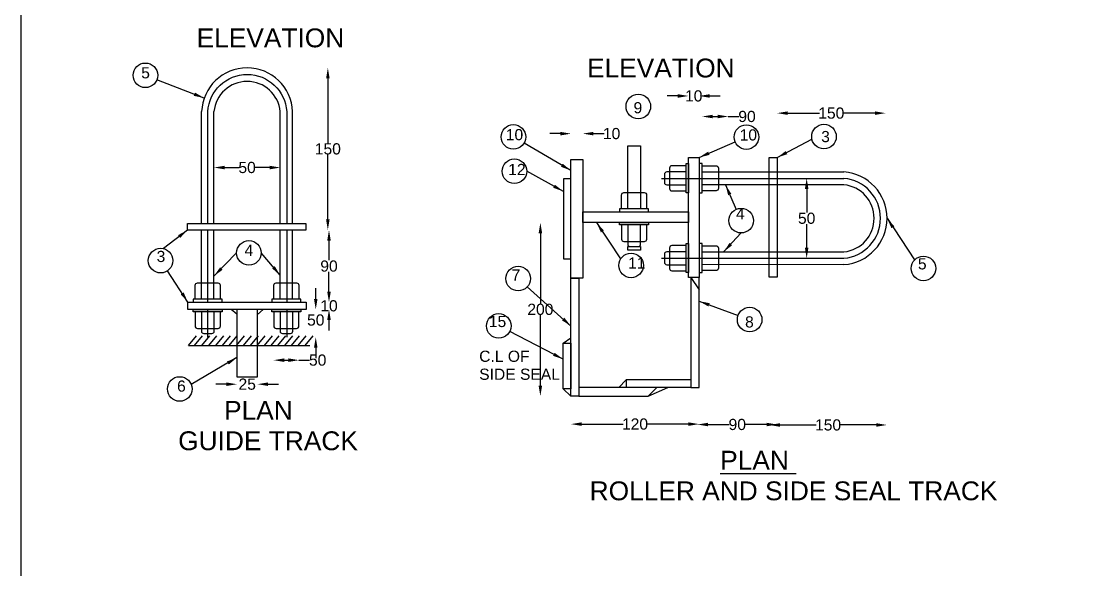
# Model space of a CAD drawing. Header units: inches. Extents: x 1509 to 4188, y -1217 to 874.
# Drawn here: x 1509 to 2404, y -688 to -222 of the extents above; entities that cross this region are included whole.
import ezdxf

# ---------------------------------------------------------------- set-up
doc = ezdxf.new("R2010")
doc.units = ezdxf.units.IN
doc.header["$MEASUREMENT"] = 0
doc.layers.add('DIMENSIONS', color=7, linetype='Continuous')
doc.layers.add('TEXT', color=1, linetype='Continuous')
doc.styles.get("Standard").update_dxf_attribs({"font": 'arial.ttf', "height": 9.5})
doc.dimstyles.get("Standard").update_dxf_attribs({"dimtxt": 11, "dimasz": 9, "dimexe": 0.18, "dimexo": 0.0625, "dimgap": 0.09, "dimtad": 0, "dimtih": 1, "dimtoh": 1, "dimdec": 4, "dimzin": 0, "dimdsep": 46, "dimtxsty": 'Standard', "dimcen": 0.09, "dimse1": 1, "dimse2": 1, "dimadec": 0, "dimazin": 0, "dimtfac": 1, "dimtdec": 4, "dimtofl": 0, "dimtmove": 0, "dimatfit": 3, "dimfxl": 1, "dimtolj": 1, "dimtzin": 0, "dimarcsym": 0})

# ---------------------------------------------------------------- blocks, each defined once
blk = doc.blocks.new('*D40')
at = {"layer": 'Defpoints', "color": 0, "transparency": 16777216}
for p in [(2176.16, -355.52), (2176.16, -423.37), (2176.16, -423.37)]:
    blk.add_point(p, dxfattribs=at)
at = {"layer": 'DIMENSIONS', "color": 0, "lineweight": -2, "transparency": 16777216}
for p, q in [((2176.16, -364.52), (2176.16, -384.51)), ((2176.16, -414.37), (2176.16, -394.39))]:
    blk.add_line(p, q, dxfattribs=at)
at = {"layer": 'DIMENSIONS', "color": 0, "transparency": 16777216}
for points in [[(2174.66, -364.52), (2177.66, -364.52), (2176.16, -355.52)], [(2174.66, -414.37), (2177.66, -414.37), (2176.16, -423.37)]]:
    blk.add_solid(points, dxfattribs=at)
at = {"layer": 'DIMENSIONS', "color": 0, "transparency": 16777216, "insert": (2176.16, -389.45), "char_height": 9.5, "attachment_point": 5}
blk.add_mtext('\\A1;50', dxfattribs=at)
blk = doc.blocks.new('*D41')
at = {"layer": 'Defpoints', "color": 0, "transparency": 16777216}
for p in [(2084.73, -285.54), (2075.63, -337.75), (2084.73, -337.75)]:
    blk.add_point(p, dxfattribs=at)
at = {"layer": 'DIMENSIONS', "color": 0, "lineweight": -2, "transparency": 16777216}
for p, q in [((2066.63, -285.54), (2057.63, -285.54)), ((2093.73, -285.54), (2102.73, -285.54))]:
    blk.add_line(p, q, dxfattribs=at)
at = {"layer": 'DIMENSIONS', "color": 0, "transparency": 16777216}
for points in [[(2066.63, -284.04), (2066.63, -287.04), (2075.63, -285.54)], [(2093.73, -284.04), (2093.73, -287.04), (2084.73, -285.54)]]:
    blk.add_solid(points, dxfattribs=at)
at = {"layer": 'DIMENSIONS', "color": 0, "transparency": 16777216, "insert": (2080.18, -285.54), "char_height": 9.5, "attachment_point": 5}
blk.add_mtext('\\A1;10', dxfattribs=at)
blk = doc.blocks.new('*D42')
at = {"layer": 'Defpoints', "color": 0, "transparency": 16777216}
for p in [(2109.58, -302.99), (2087.4, -344.86), (2109.58, -347.45)]:
    blk.add_point(p, dxfattribs=at)
at = {"layer": 'DIMENSIONS', "color": 0, "lineweight": -2, "transparency": 16777216}
for p, q in [((2096.4, -302.99), (2100.58, -302.99)), ((2109.58, -302.99), (2118.58, -302.99))]:
    blk.add_line(p, q, dxfattribs=at)
at = {"layer": 'DIMENSIONS', "color": 0, "transparency": 16777216}
for points in [[(2096.4, -301.49), (2096.4, -304.49), (2087.4, -302.99)], [(2100.58, -301.49), (2100.58, -304.49), (2109.58, -302.99)]]:
    blk.add_solid(points, dxfattribs=at)
at = {"layer": 'DIMENSIONS', "color": 0, "transparency": 16777216, "insert": (2125.46, -302.99), "char_height": 9.5, "attachment_point": 5}
blk.add_mtext('\\A1;90', dxfattribs=at)
blk = doc.blocks.new('*D43')
at = {"layer": 'Defpoints', "color": 0, "transparency": 16777216}
for p in [(2243.12, -300.13), (2151.06, -350.1), (2243.12, -379.24)]:
    blk.add_point(p, dxfattribs=at)
at = {"layer": 'DIMENSIONS', "color": 0, "lineweight": -2, "transparency": 16777216}
for p, q in [((2160.06, -300.13), (2186.97, -300.13)), ((2234.12, -300.13), (2207.21, -300.13))]:
    blk.add_line(p, q, dxfattribs=at)
at = {"layer": 'DIMENSIONS', "color": 0, "transparency": 16777216}
for points in [[(2160.06, -298.63), (2160.06, -301.63), (2151.06, -300.13)], [(2234.12, -298.63), (2234.12, -301.63), (2243.12, -300.13)]]:
    blk.add_solid(points, dxfattribs=at)
at = {"layer": 'DIMENSIONS', "color": 0, "transparency": 16777216, "insert": (2197.09, -300.13), "char_height": 9.5, "attachment_point": 5}
blk.add_mtext('\\A1;150', dxfattribs=at)
blk = doc.blocks.new('*D44')
at = {"layer": 'Defpoints', "color": 0, "transparency": 16777216}
for p in [(1985.96, -317.54), (1975.85, -339.35), (1985.96, -339.35)]:
    blk.add_point(p, dxfattribs=at)
at = {"layer": 'DIMENSIONS', "color": 0, "lineweight": -2, "transparency": 16777216}
for p, q in [((1966.85, -317.54), (1957.85, -317.54)), ((1994.96, -317.54), (2003.96, -317.54))]:
    blk.add_line(p, q, dxfattribs=at)
at = {"layer": 'DIMENSIONS', "color": 0, "transparency": 16777216}
for points in [[(1966.85, -316.04), (1966.85, -319.04), (1975.85, -317.54)], [(1994.96, -316.04), (1994.96, -319.04), (1985.96, -317.54)]]:
    blk.add_solid(points, dxfattribs=at)
at = {"layer": 'DIMENSIONS', "color": 0, "transparency": 16777216, "insert": (2010.39, -317.54), "char_height": 9.5, "attachment_point": 5}
blk.add_mtext('\\A1;10', dxfattribs=at)
blk = doc.blocks.new('*D45')
at = {"layer": 'Defpoints', "color": 0, "transparency": 16777216}
for p in [(1986.06, -393.1), (1949.85, -540.51), (1982.59, -540.51)]:
    blk.add_point(p, dxfattribs=at)
at = {"layer": 'DIMENSIONS', "color": 0, "lineweight": -2, "transparency": 16777216}
for p, q in [((1949.85, -402.1), (1949.85, -461.87)), ((1949.85, -531.51), (1949.85, -471.75))]:
    blk.add_line(p, q, dxfattribs=at)
at = {"layer": 'DIMENSIONS', "color": 0, "transparency": 16777216}
for points in [[(1948.35, -402.1), (1951.35, -402.1), (1949.85, -393.1)], [(1948.35, -531.51), (1951.35, -531.51), (1949.85, -540.51)]]:
    blk.add_solid(points, dxfattribs=at)
at = {"layer": 'DIMENSIONS', "color": 0, "transparency": 16777216, "insert": (1949.85, -466.81), "char_height": 9.5, "attachment_point": 5}
blk.add_mtext('\\A1;200', dxfattribs=at)
blk = doc.blocks.new('*D46')
at = {"layer": 'Defpoints', "color": 0, "transparency": 16777216}
for p in [(2084.73, -533.12), (1975.85, -540.51), (2084.73, -564.25)]:
    blk.add_point(p, dxfattribs=at)
at = {"layer": 'DIMENSIONS', "color": 0, "lineweight": -2, "transparency": 16777216}
for p, q in [((1984.85, -564.25), (2020.17, -564.25)), ((2075.73, -564.25), (2040.41, -564.25))]:
    blk.add_line(p, q, dxfattribs=at)
at = {"layer": 'DIMENSIONS', "color": 0, "transparency": 16777216}
for points in [[(1984.85, -562.75), (1984.85, -565.75), (1975.85, -564.25)], [(2075.73, -562.75), (2075.73, -565.75), (2084.73, -564.25)]]:
    blk.add_solid(points, dxfattribs=at)
at = {"layer": 'DIMENSIONS', "color": 0, "transparency": 16777216, "insert": (2030.29, -564.25), "char_height": 9.5, "attachment_point": 5}
blk.add_mtext('\\A1;120', dxfattribs=at)
blk = doc.blocks.new('*D47')
at = {"layer": 'Defpoints', "color": 0, "transparency": 16777216}
for p in [(2083.33, -423.37), (2151.06, -423.37), (2151.06, -564.6)]:
    blk.add_point(p, dxfattribs=at)
at = {"layer": 'DIMENSIONS', "color": 0, "lineweight": -2, "transparency": 16777216}
for p, q in [((2092.33, -564.6), (2110.32, -564.6)), ((2142.06, -564.6), (2124.07, -564.6))]:
    blk.add_line(p, q, dxfattribs=at)
at = {"layer": 'DIMENSIONS', "color": 0, "transparency": 16777216}
for points in [[(2092.33, -563.1), (2092.33, -566.1), (2083.33, -564.6)], [(2142.06, -563.1), (2142.06, -566.1), (2151.06, -564.6)]]:
    blk.add_solid(points, dxfattribs=at)
at = {"layer": 'DIMENSIONS', "color": 0, "transparency": 16777216, "insert": (2117.19, -564.6), "char_height": 9.5, "attachment_point": 5}
blk.add_mtext('\\A1;90', dxfattribs=at)
blk = doc.blocks.new('*D48')
at = {"layer": 'Defpoints', "color": 0, "transparency": 16777216}
for p in [(2244.33, -392.74), (2144.42, -423.37), (2244.33, -564.98)]:
    blk.add_point(p, dxfattribs=at)
at = {"layer": 'DIMENSIONS', "color": 0, "lineweight": -2, "transparency": 16777216}
for p, q in [((2153.42, -564.98), (2184.25, -564.98)), ((2235.33, -564.98), (2204.49, -564.98))]:
    blk.add_line(p, q, dxfattribs=at)
at = {"layer": 'DIMENSIONS', "color": 0, "transparency": 16777216}
for points in [[(2153.42, -563.48), (2153.42, -566.48), (2144.42, -564.98)], [(2235.33, -563.48), (2235.33, -566.48), (2244.33, -564.98)]]:
    blk.add_solid(points, dxfattribs=at)
at = {"layer": 'DIMENSIONS', "color": 0, "transparency": 16777216, "insert": (2194.37, -564.98), "char_height": 9.5, "attachment_point": 5}
blk.add_mtext('\\A1;150', dxfattribs=at)
blk = doc.blocks.new('*D49')
at = {"layer": 'Defpoints', "color": 0, "transparency": 16777216}
for p in [(1672.45, -346.33), (1728.77, -346.33), (1728.77, -346.33)]:
    blk.add_point(p, dxfattribs=at)
at = {"layer": 'DIMENSIONS', "color": 0, "lineweight": -2, "transparency": 16777216}
for p, q in [((1681.45, -346.33), (1693.73, -346.33)), ((1719.77, -346.33), (1707.49, -346.33))]:
    blk.add_line(p, q, dxfattribs=at)
at = {"layer": 'DIMENSIONS', "color": 0, "transparency": 16777216}
for points in [[(1681.45, -344.83), (1681.45, -347.83), (1672.45, -346.33)], [(1719.77, -344.83), (1719.77, -347.83), (1728.77, -346.33)]]:
    blk.add_solid(points, dxfattribs=at)
at = {"layer": 'DIMENSIONS', "color": 0, "transparency": 16777216, "insert": (1700.61, -346.33), "char_height": 9.5, "attachment_point": 5}
blk.add_mtext('\\A1;50', dxfattribs=at)
blk = doc.blocks.new('*D50')
at = {"layer": 'Defpoints', "color": 0, "transparency": 16777216}
for p in [(1700.61, -261.64), (1700.61, -399.39), (1769.23, -399.39)]:
    blk.add_point(p, dxfattribs=at)
at = {"layer": 'DIMENSIONS', "color": 0, "lineweight": -2, "transparency": 16777216}
for p, q in [((1769.23, -270.64), (1769.23, -325.57)), ((1769.23, -390.39), (1769.23, -335.45))]:
    blk.add_line(p, q, dxfattribs=at)
at = {"layer": 'DIMENSIONS', "color": 0, "transparency": 16777216}
for points in [[(1767.73, -270.64), (1770.73, -270.64), (1769.23, -261.64)], [(1767.73, -390.39), (1770.73, -390.39), (1769.23, -399.39)]]:
    blk.add_solid(points, dxfattribs=at)
at = {"layer": 'DIMENSIONS', "color": 0, "transparency": 16777216, "insert": (1769.23, -330.51), "char_height": 9.5, "attachment_point": 5}
blk.add_mtext('\\A1;150', dxfattribs=at)
blk = doc.blocks.new('*D51')
at = {"layer": 'Defpoints', "color": 0, "transparency": 16777216}
for p in [(1700.61, -399.39), (1700.54, -460.73), (1770.21, -460.73)]:
    blk.add_point(p, dxfattribs=at)
at = {"layer": 'DIMENSIONS', "color": 0, "lineweight": -2, "transparency": 16777216}
for p, q in [((1770.21, -408.39), (1770.21, -425.12)), ((1770.21, -451.73), (1770.21, -435))]:
    blk.add_line(p, q, dxfattribs=at)
at = {"layer": 'DIMENSIONS', "color": 0, "transparency": 16777216}
for points in [[(1768.71, -408.39), (1771.71, -408.39), (1770.21, -399.39)], [(1768.71, -451.73), (1771.71, -451.73), (1770.21, -460.73)]]:
    blk.add_solid(points, dxfattribs=at)
at = {"layer": 'DIMENSIONS', "color": 0, "transparency": 16777216, "insert": (1770.21, -430.06), "char_height": 9.5, "attachment_point": 5}
blk.add_mtext('\\A1;90', dxfattribs=at)
blk = doc.blocks.new('*D52')
at = {"layer": 'Defpoints', "color": 0, "transparency": 16777216}
for p in [(1700.54, -460.73), (1700.54, -466.87), (1770.21, -466.87)]:
    blk.add_point(p, dxfattribs=at)
at = {"layer": 'DIMENSIONS', "color": 0, "lineweight": -2, "transparency": 16777216}
for p, q in [((1770.21, -451.73), (1770.21, -442.73)), ((1770.21, -475.87), (1770.21, -484.87))]:
    blk.add_line(p, q, dxfattribs=at)
at = {"layer": 'DIMENSIONS', "color": 0, "transparency": 16777216}
for points in [[(1768.71, -451.73), (1771.71, -451.73), (1770.21, -460.73)], [(1768.71, -475.87), (1771.71, -475.87), (1770.21, -466.87)]]:
    blk.add_solid(points, dxfattribs=at)
at = {"layer": 'DIMENSIONS', "color": 0, "transparency": 16777216, "insert": (1770.21, -463.8), "char_height": 9.5, "attachment_point": 5}
blk.add_mtext('\\A1;10', dxfattribs=at)
blk = doc.blocks.new('*D53')
at = {"layer": 'Defpoints', "color": 0, "transparency": 16777216}
for p in [(1734.25, -466.87), (1734.25, -490.34), (1758.96, -490.34)]:
    blk.add_point(p, dxfattribs=at)
at = {"layer": 'DIMENSIONS', "color": 0, "lineweight": -2, "transparency": 16777216}
for p, q in [((1758.96, -457.87), (1758.96, -448.87)), ((1758.96, -499.34), (1758.96, -508.34))]:
    blk.add_line(p, q, dxfattribs=at)
at = {"layer": 'DIMENSIONS', "color": 0, "transparency": 16777216}
for points in [[(1757.46, -457.87), (1760.46, -457.87), (1758.96, -466.87)], [(1757.46, -499.34), (1760.46, -499.34), (1758.96, -490.34)]]:
    blk.add_solid(points, dxfattribs=at)
at = {"layer": 'DIMENSIONS', "color": 0, "transparency": 16777216, "insert": (1758.96, -475.87), "char_height": 9.5, "attachment_point": 5}
blk.add_mtext('\\A1;50', dxfattribs=at)
blk = doc.blocks.new('*D54')
at = {"layer": 'Defpoints', "color": 0, "transparency": 16777216}
for p in [(1692.01, -524.18), (1709.43, -524.18), (1709.43, -530.35)]:
    blk.add_point(p, dxfattribs=at)
at = {"layer": 'DIMENSIONS', "color": 0, "lineweight": -2, "transparency": 16777216}
for p, q in [((1683.01, -530.35), (1674.01, -530.35)), ((1718.43, -530.35), (1727.43, -530.35))]:
    blk.add_line(p, q, dxfattribs=at)
at = {"layer": 'DIMENSIONS', "color": 0, "transparency": 16777216}
for points in [[(1683.01, -528.85), (1683.01, -531.85), (1692.01, -530.35)], [(1718.43, -528.85), (1718.43, -531.85), (1709.43, -530.35)]]:
    blk.add_solid(points, dxfattribs=at)
at = {"layer": 'DIMENSIONS', "color": 0, "transparency": 16777216, "insert": (1700.72, -530.35), "char_height": 9.5, "attachment_point": 5}
blk.add_mtext('\\A1;25', dxfattribs=at)
blk = doc.blocks.new('*D55')
at = {"layer": 'Defpoints', "color": 0, "transparency": 16777216}
for p in [(1723.24, -478.41), (1744.7, -478.41), (1744.7, -509.92)]:
    blk.add_point(p, dxfattribs=at)
at = {"layer": 'DIMENSIONS', "color": 0, "lineweight": -2, "transparency": 16777216}
for p, q in [((1732.24, -509.92), (1735.7, -509.92)), ((1744.7, -509.92), (1753.7, -509.92))]:
    blk.add_line(p, q, dxfattribs=at)
at = {"layer": 'DIMENSIONS', "color": 0, "transparency": 16777216}
for points in [[(1732.24, -508.42), (1732.24, -511.42), (1723.24, -509.92)], [(1735.7, -508.42), (1735.7, -511.42), (1744.7, -509.92)]]:
    blk.add_solid(points, dxfattribs=at)
at = {"layer": 'DIMENSIONS', "color": 0, "transparency": 16777216, "insert": (1760.58, -509.92), "char_height": 9.5, "attachment_point": 5}
blk.add_mtext('\\A1;50', dxfattribs=at)

msp = doc.modelspace()

# ---------------------------------------------------------------- linework, layer by layer
at = {"color": 0}
for points in [[(1508.52325, 873.70881), (4180.28475, 873.70881), (4180.28475, -1216.73034), (1508.52325, -1216.73034)], [(1975.85386, -339.35474), (1985.96121, -339.35474), (1985.96121, -440.1962), (1975.85386, -440.1962)], [(2075.62773, -337.74951), (2084.72701, -337.74951), (2084.72701, -439.83353), (2075.62773, -439.83353)], [(2144.41973, -337.87872), (2151.06234, -337.87872), (2151.06234, -439.39821), (2144.41973, -439.39821)], [(2075.68159, -343.00349), (2075.68159, -367.69524), (2073.69092, -367.69524), (2073.69092, -343.00349)], [(2084.72701, -343.00349), (2084.72701, -367.69524), (2087.40379, -367.69524), (2087.40379, -343.00349)], [(1975.85386, -355.98304), (1969.37685, -355.98304), (1969.37685, -423.8331), (1975.85386, -423.8331)], [(1985.96121, -384.05606), (2075.62773, -384.05606), (2075.62773, -393.10149), (1985.96121, -393.10149)], [(2017.03947, -384.05606), (2041.73121, -384.05606), (2041.73121, -381.37928), (2017.03947, -381.37928)], [(1650.01122, -393.88354), (1750.63133, -393.88354), (1750.63133, -399.39014), (1650.01122, -399.39014)], [(2017.03947, -393.10149), (2041.73121, -393.10149), (2041.73121, -395.09215), (2017.03947, -395.09215)], [(2075.62773, -410.85252), (2075.62773, -435.54426), (2073.63706, -435.54426), (2073.63706, -410.85252)], [(2084.67315, -410.85252), (2084.67315, -435.54426), (2087.34994, -435.54426), (2087.34994, -410.85252)], [(2024.24648, -413.51332), (2034.95083, -413.51332), (2034.95083, -416.43646), (2024.24648, -416.43646)], [(1975.85386, -440.1962), (1982.59032, -440.1962), (1982.59032, -540.5133), (1975.85386, -540.5133)], [(2084.72701, -439.83353), (2077.73354, -439.83353), (2077.73354, -533.11799), (2084.72701, -533.11799)], [(1650.36117, -460.72711), (1750.71878, -460.72711), (1750.71878, -466.87437), (1650.36117, -466.87437)], [(1654.68368, -460.72711), (1679.37542, -460.72711), (1679.37542, -458.05033), (1654.68368, -458.05033)], [(1721.48918, -460.72711), (1746.18092, -460.72711), (1746.18092, -458.05033), (1721.48918, -458.05033)], [(1654.68368, -466.87437), (1679.37542, -466.87437), (1679.37542, -468.86504), (1654.68368, -468.86504)], [(1721.48918, -466.87437), (1746.18092, -466.87437), (1746.18092, -468.86504), (1721.48918, -468.86504)], [(1975.85386, -534.39648), (1969.25923, -534.39648), (1969.25923, -495.40062), (1975.85386, -495.40062)]]:
    msp.add_lwpolyline(points, close=True, dxfattribs=at)
for points in [[(1667.23228, -393.88354), (1667.23228, -298.77717, -0.940427349), (1734.24546, -298.77717), (1734.24546, -393.88354)], [(2073.69092, -344.75136), (2061.62986, -344.75136, 0.414213562), (2059.62986, -346.75136), (2059.62986, -364.21689, 0.414213562), (2061.62986, -366.21689), (2073.69092, -366.21689)], [(2087.40379, -344.85941), (2099.16591, -344.85941, -0.414213562), (2101.16591, -346.85941), (2101.16591, -364.03675, -0.414213562), (2099.16591, -366.03675), (2087.40379, -366.03675)], [(2073.69092, -350.1032), (2057.26976, -350.1032, 0.414213562), (2055.26976, -352.1032), (2055.26976, -358.9814, 0.414213562), (2057.26976, -360.9814), (2073.69092, -360.9814)], [(2018.89538, -381.37928), (2018.89538, -369.61716, -0.414213562), (2020.89538, -367.61716), (2038.07272, -367.61716, -0.414213562), (2040.07272, -369.61716), (2040.07272, -381.37928)], [(2018.78734, -395.09215), (2018.78734, -407.15321, 0.414213562), (2020.78734, -409.15321), (2038.25286, -409.15321, 0.414213562), (2040.25286, -407.15321), (2040.25286, -395.09215)], [(2024.13917, -395.09215), (2024.13917, -411.51332, 0.414213562), (2026.13917, -413.51332), (2033.01737, -413.51332, 0.414213562), (2035.01737, -411.51332), (2035.01737, -395.09215)], [(2073.63706, -417.95223), (2057.2159, -417.95223, 0.414213562), (2055.2159, -419.95223), (2055.2159, -426.83042, 0.414213562), (2057.2159, -428.83042), (2073.63706, -428.83042)], [(2073.63706, -412.60039), (2061.57601, -412.60039, 0.414213562), (2059.57601, -414.60039), (2059.57601, -432.06591, 0.414213562), (2061.57601, -434.06591), (2073.63706, -434.06591)], [(2087.34994, -412.70844), (2099.11205, -412.70844, -0.414213562), (2101.11205, -414.70844), (2101.11205, -431.88578, -0.414213562), (2099.11205, -433.88578), (2087.34994, -433.88578)], [(1656.5396, -458.05033), (1656.5396, -446.28821, -0.414213562), (1658.5396, -444.28821), (1675.71694, -444.28821, -0.414213562), (1677.71694, -446.28821), (1677.71694, -458.05033)], [(1723.3451, -458.05033), (1723.3451, -446.28821, -0.414213562), (1725.3451, -444.28821), (1742.52244, -444.28821, -0.414213562), (1744.52244, -446.28821), (1744.52244, -458.05033)], [(1656.43155, -468.86504), (1656.43155, -480.92609, 0.414213562), (1658.43155, -482.92609), (1675.89708, -482.92609, 0.414213562), (1677.89708, -480.92609), (1677.89708, -468.86504)], [(1661.78339, -468.86504), (1661.78339, -485.2862, 0.414213562), (1663.78339, -487.2862), (1670.66158, -487.2862, 0.414213562), (1672.66158, -485.2862), (1672.66158, -468.86504)], [(1723.23705, -468.86504), (1723.23705, -480.92609, 0.414213562), (1725.23705, -482.92609), (1742.70257, -482.92609, 0.414213562), (1744.70257, -480.92609), (1744.70257, -468.86504)], [(1728.58889, -468.86504), (1728.58889, -485.2862, 0.414213562), (1730.58889, -487.2862), (1737.46708, -487.2862, 0.414213562), (1739.46708, -485.2862), (1739.46708, -468.86504)]]:
    msp.add_lwpolyline(points, format="xyb", dxfattribs=at)
for points in [[(1661.96826, -393.88354), (1661.96826, -298.77717)], [(1672.44671, -393.88354), (1672.44671, -298.77717)], [(1728.77376, -393.88354), (1728.77376, -298.77717)], [(1739.2522, -393.88354), (1739.2522, -298.77717)], [(2024.13917, -381.37928), (2024.13917, -327.86941), (2035.0012, -327.86941), (2035.01407, -381.37928)], [(2052.70943, -355.52122), (2207.81975, -355.52122)], [(2087.40379, -350.1032), (2207.81975, -350.1032)], [(2207.81975, -360.94914), (2087.40379, -360.9781)], [(1661.96826, -458.05033), (1661.96826, -399.39014)], [(1667.23228, -460.72711), (1667.23228, -399.39014)], [(1672.44671, -458.05033), (1672.44671, -399.39014)], [(1728.77376, -458.05033), (1728.77376, -399.39014)], [(1734.24546, -399.39014), (1734.24546, -460.72711)], [(1739.2522, -458.05033), (1739.2522, -399.39014)], [(2087.34994, -417.95223), (2207.81975, -417.95223)], [(2052.70943, -423.37025), (2207.81975, -423.37025)], [(2207.81975, -428.79815), (2087.34994, -428.82712)], [(2077.73354, -439.83353), (2084.72701, -450.06815)], [(1667.23228, -490.33715), (1667.23228, -466.87437)], [(1692.00617, -470.8991), (1687.11542, -466.87437)], [(1692.00617, -466.87437), (1692.00617, -524.17756), (1709.43271, -524.17756), (1709.43271, -466.87437)], [(1709.43271, -471.14998), (1714.37921, -466.87437)], [(1734.24546, -466.87437), (1734.24546, -490.33715)], [(1650.7999, -497.53531), (1657.59744, -489.2863)], [(1656.00881, -497.53531), (1662.80635, -489.2863)], [(1662.25223, -497.53531), (1669.04977, -489.2863)], [(1667.95274, -497.53531), (1674.75028, -489.2863)], [(1673.99257, -497.53531), (1680.79011, -489.2863)], [(1679.62523, -497.53531), (1686.42277, -489.2863)], [(1685.42754, -497.53531), (1692.22507, -489.2863)], [(1691.71285, -497.53531), (1698.51039, -489.2863)], [(1697.4106, -497.53531), (1704.20814, -489.2863)], [(1703.37969, -497.53531), (1710.17722, -489.2863)], [(1709.2945, -497.53531), (1716.09204, -489.2863)], [(1715.26357, -497.53531), (1722.06111, -489.2863)], [(1721.01559, -497.53531), (1727.81313, -489.2863)], [(1726.60482, -497.53531), (1733.40235, -489.2863)], [(1732.62815, -497.53531), (1739.42569, -489.2863)], [(1738.43444, -497.53531), (1745.23198, -489.2863)], [(1744.13219, -497.53531), (1750.92973, -489.2863)], [(1749.88421, -497.53531), (1756.68175, -489.2863)], [(1969.25923, -495.40062), (1975.85386, -490.90349)], [(1650.7999, -497.53531), (1754.03336, -497.53531)], [(2077.73354, -526.52403), (2022.69005, -526.52403), (2016.59675, -533.11799)], [(2022.69005, -526.52403), (2022.69005, -533.11799)], [(1969.25923, -534.39648), (1975.85386, -540.5133)], [(2077.73354, -533.11799), (1982.59032, -533.11799)], [(1982.59032, -540.5133), (2041.53178, -540.5133), (2058.10322, -533.11799)], [(2041.53178, -540.5133), (2048.89064, -533.11799)]]:
    msp.add_lwpolyline(points, dxfattribs=at)
for centre in [(1614.1936, -267.99607), (2033.0829, -294.45785), (1926.93502, -320.29419), (2124.94719, -320.44445), (2190.87115, -320.03732), (1927.78759, -349.47586), (2120.46815, -391.43784), (1702.17057, -418.81726), (1627.10653, -425.38545), (2026.93751, -429.47872), (2275.41338, -432.00076), (1930.96723, -440.61961), (2127.69944, -475.44978), (1914.48749, -480.82366), (1643.37419, -534.4121)]:
    msp.add_circle(centre, 10.45763, dxfattribs=at)
for centre, radius, start, end in [((1700.61023, -300.31017), 38.67237, 2.27183947, 177.72816053), ((1700.61023, -301.49846), 28.29469, 5.5190461, 174.4809539), ((2205.01614, -389.45068), 39.44723, 274.07559501, 85.92440499), ((2204.83411, -389.44574), 34.05564, 275.0295541, 84.9704459), ((2204.83503, -389.45068), 28.6574, 275.97829883, 84.02170117)]:
    msp.add_arc(centre, radius, start, end, dxfattribs=at)

# ---------------------------------------------------------------- texts
at = {"layer": 'TEXT', "color": 0}
for s, height, p in [('ELEVATION ', 16, (1657.7201, -244.19273)), ('ELEVATION', 16, (1989.49449, -269.79677)), ('5', 9.5, (1610.61903, -270.58869)), ('9', 9.5, (2029.04288, -300.25139)), ('10', 9.5, (1920.4715, -323.14846)), ('10', 9.5, (2119.2119, -323.36406)), ('3', 9.5, (2188.4773, -324.78053)), ('12', 9.5, (1922.52639, -352.71305)), ('4', 9.5, (2116.15444, -390.27562)), ('4', 9.5, (1698.42402, -421.34638)), ('3', 9.5, (1623.72371, -426.58392)), ('11', 9.5, (2024.3351, -432.20319)), ('5', 9.5, (2270.70164, -432.84064)), ('7', 9.5, (1925.40433, -442.38574)), ('15', 9.5, (1906.08831, -481.8052)), ('8', 9.5, (2123.81229, -482.18629)), ('C.L OF ', 9.5, (1897.86873, -511.36979)), ('SIDE SEAL', 9.5, (1897.86873, -526.63071)), ('6', 9.5, (1641.08545, -536.67829)), ('PLAN ', 16, (1681.03594, -560.57893)), ('GUIDE TRACK ', 16, (1642.03104, -586.38737)), ('%%UPLAN ', 16, (2102.6662, -602.92781)), ('ROLLER AND SIDE SEAL TRACK ', 16, (1991.74047, -628.92465))]:
    msp.add_text(s, height=height, dxfattribs=at).set_placement(p)

# ---------------------------------------------------------------- dimensions: what is measured, and where the dimension line sits
at = {"layer": 'DIMENSIONS', "color": 0}
for base, p1, p2, text, picture, middle in [((1769.22797, -399.39014), (1700.61023, -261.6378), (1700.61023, -399.39014), '150', '*D50', (1769.22797, -330.51397)), ((2176.15969, -423.37025), (2176.15969, -355.52122), (2176.15969, -423.37025), '50', '*D40', (2176.15969, -389.44574)), ((1949.85186, -540.5133), (1986.06451, -393.10149), (1982.59032, -540.5133), '200', '*D45', (1949.85186, -466.8074)), ((1770.2074, -460.72711), (1700.61023, -399.39014), (1700.53997, -460.72711), '90', '*D51', (1770.2074, -430.05863))]:
    dim = msp.add_linear_dim(base=base, p1=p1, p2=p2, angle=90, text=text, dimstyle='Standard', dxfattribs=at)
    dim.commit()
    dim.dimension.update_dxf_attribs({"geometry": picture, "text_midpoint": middle})
dim = msp.add_linear_dim(base=(2084.72701, -285.5356), p1=(2075.62773, -337.74951), p2=(2084.72701, -337.74951), text='10', dimstyle='Standard', dxfattribs=at)
dim.commit()
dim.dimension.update_dxf_attribs({"geometry": '*D41', "text_midpoint": (2080.17737, -285.5356), "dimtype": 160})
for base, p1, p2, text, picture, middle in [((2243.11968, -300.13289), (2151.06234, -350.1032), (2243.11968, -379.24265), '150', '*D43', (2197.09101, -300.13289)), ((2109.58003, -302.99314), (2087.40379, -344.85941), (2109.58003, -347.44881), '90', '*D42', (2125.45806, -302.99314)), ((1985.96121, -317.53684), (1975.85386, -339.35474), (1985.96121, -339.35474), '10', '*D44', (2010.3921, -317.53684)), ((1728.77376, -346.33035), (1672.44671, -346.33035), (1728.77376, -346.33035), '50', '*D49', (1700.61023, -346.33035)), ((2244.32559, -564.98464), (2144.41973, -423.37025), (2244.32559, -392.74477), '150', '*D48', (2194.37266, -564.98464)), ((2151.06234, -564.59942), (2083.3259, -423.37025), (2151.06234, -423.37025), '90', '*D47', (2117.19412, -564.59942)), ((1744.70257, -509.91611), (1723.23705, -478.41006), (1744.70257, -478.41006), '50', '*D55', (1760.5806, -509.91611)), ((1709.43271, -530.35246), (1692.00617, -524.17756), (1709.43271, -524.17756), '25', '*D54', (1700.71944, -530.35246)), ((2084.72701, -564.24584), (1975.85386, -540.5133), (2084.72701, -533.11799), '120', '*D46', (2030.29044, -564.24584))]:
    dim = msp.add_linear_dim(base=base, p1=p1, p2=p2, text=text, dimstyle='Standard', dxfattribs=at)
    dim.commit()
    dim.dimension.update_dxf_attribs({"geometry": picture, "text_midpoint": middle})
for base, p1, p2, text, picture, middle in [((1770.2074, -466.87437), (1700.53997, -460.72711), (1700.53997, -466.87437), '10', '*D52', (1770.2074, -463.80074)), ((1758.95603, -490.33715), (1734.24546, -466.87437), (1734.24546, -490.33715), '50', '*D53', (1758.95603, -475.87437))]:
    dim = msp.add_linear_dim(base=base, p1=p1, p2=p2, angle=90, text=text, dimstyle='Standard', dxfattribs=at)
    dim.commit()
    dim.dimension.update_dxf_attribs({"geometry": picture, "text_midpoint": middle, "dimtype": 160})

# ---------------------------------------------------------------- leaders
at = {"color": 0}
for points in [[(1664.19746, -287.28474), (1623.9505, -271.75973)], [(2151.06234, -337.87872), (2180.63893, -322.19689)], [(1975.85386, -348.91846), (1935.96101, -325.57564)], [(2084.72701, -337.74951), (2115.34099, -324.5776)], [(1969.37685, -366.5503), (1938.24523, -349.47586)], [(2107.15695, -360.97335), (2116.28103, -381.85504)], [(1997.5649, -393.10149), (2018.05591, -423.95793)], [(2244.46337, -389.45068), (2267.79047, -424.84162)], [(1650.01122, -399.39014), (1629.50336, -415.20619)], [(2105.58559, -417.95223), (2120.46815, -401.89547)], [(1672.44671, -438.50403), (1691.71294, -418.81726)], [(1728.77376, -437.86929), (1712.62821, -418.81726)], [(1975.85386, -480.97858), (1938.74369, -447.61166)], [(2084.72701, -459.85963), (2117.86877, -471.88327)], [(1969.25923, -509.10024), (1923.77985, -485.62096)], [(1692.00617, -507.78509), (1653.10804, -530.58923)]]:
    msp.add_leader(points, dimstyle='Standard', override={"dimgap": 0.09, "dimtad": 0}, dxfattribs=at)
at = {"layer": 'DIMENSIONS', "color": 0}
msp.add_leader([(1650.36117, -460.72711), (1632.85483, -434.12154)], dimstyle='Standard', override={"dimgap": 0.09, "dimtad": 0}, dxfattribs=at)

doc.saveas('drawing.dxf')
